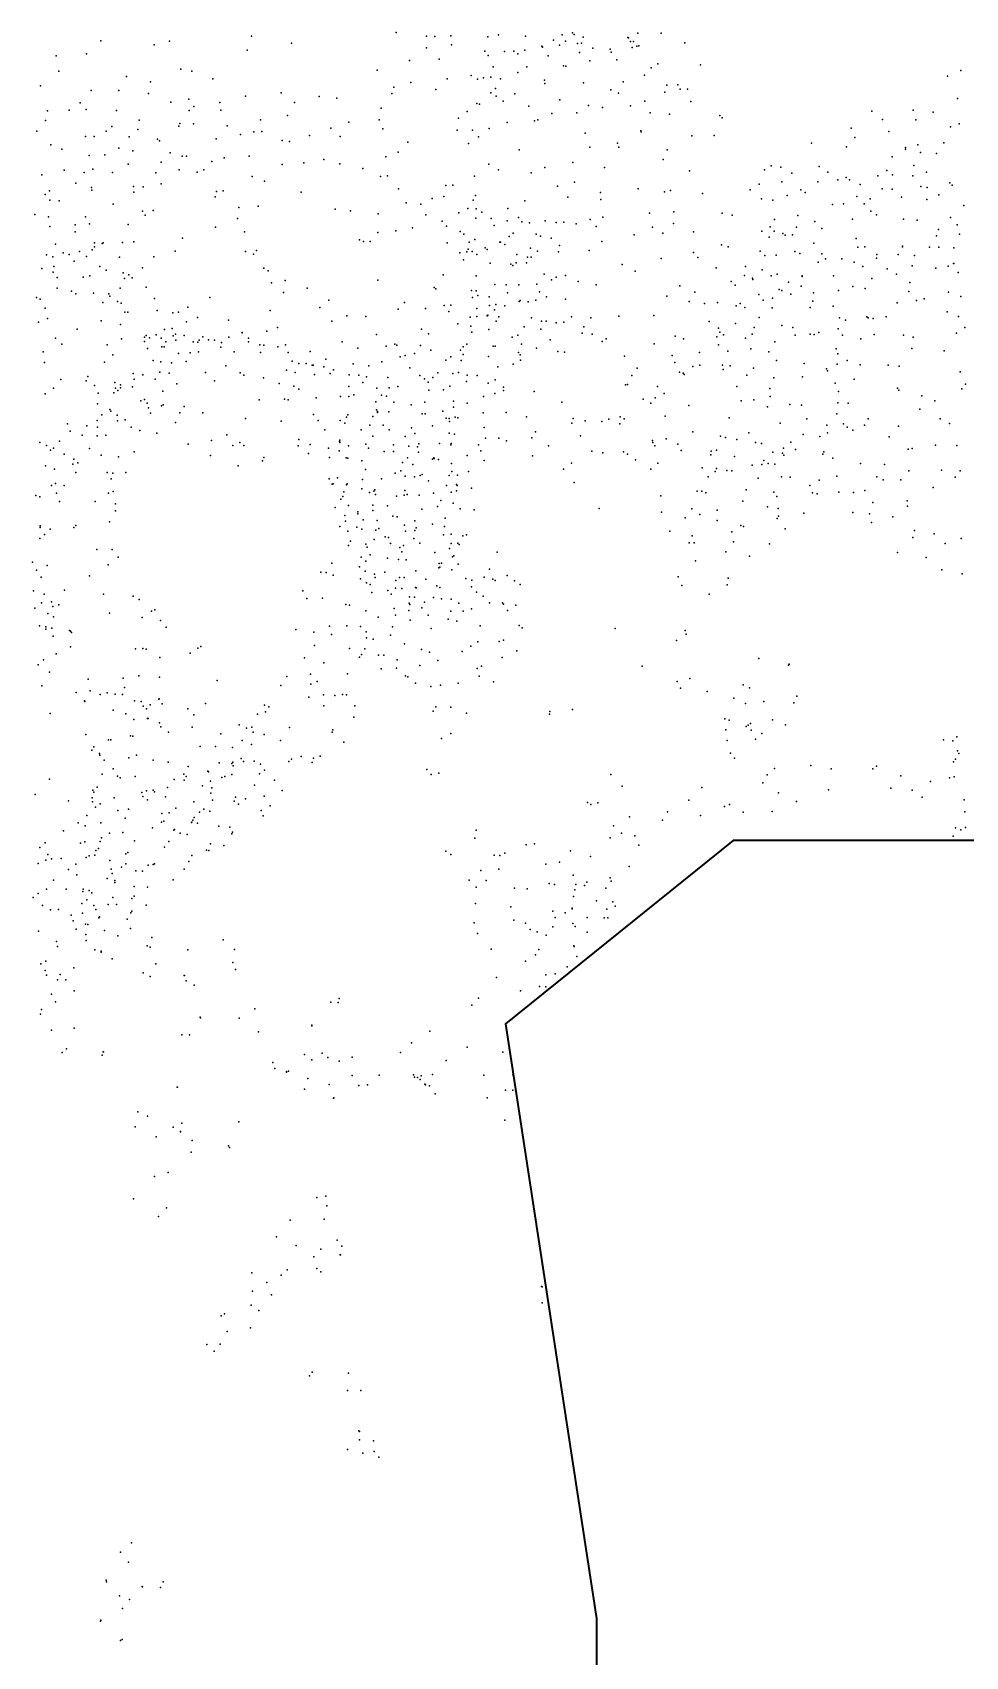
# Model space of a CAD drawing. Header units: millimetres. Extents: x -60275265 to 22802890, y -38578442 to 24337084.
# Drawn here: x 9820122 to 12418122, y -17916304 to -13394304 of the extents above; entities that cross this region are included whole.
import ezdxf

# ---------------------------------------------------------------- set-up
doc = ezdxf.new("R2010")
doc.units = ezdxf.units.MM
doc.header["$MEASUREMENT"] = 0
doc.layers.add('Outline', color=7, linetype='Continuous', true_color=0x000000)
doc.layers.add('particles', color=7, linetype='Continuous', true_color=0x000000)

msp = doc.modelspace()

# ---------------------------------------------------------------- linework, layer by layer
at = {"layer": 'Outline', "color": 3, "lineweight": 35, "true_color": 0x00ff00}
msp.add_lwpolyline([(13039331, -15644525), (11771230, -15644525), (11137351, -16154225), (11390938, -17810758), (11390938, -18320118), (9996120, -18575021), (9108430, -18320118), (9108430, -17173555), (7840611, -17045992), (7333096, -18065321), (7333096, -19467070), (7333096, -20358836), (6445571, -21505459), (5811691, -21887819), (4924165, -22014924), (3148832, -22014924), (2388023, -22014924), (1246851, -22397507)], dxfattribs=at)
at = {"layer": 'particles', "color": 93, "true_color": 0x67d435}
for p in [(10010622, -13417304), (10158622, -13428304), (10201622, -13418304), (10429622, -13404304), (10541622, -13424304), (10832622, -13394304), (10917622, -13404304), (10940622, -13405304), (10984622, -13403304), (10986622, -13428304), (11087622, -13406304), (11117622, -13401304), (11192622, -13404304), (11270622, -13415304), (11287622, -13429304), (11294622, -13401304), (11304622, -13418304), (11323622, -13395304), (11328622, -13400304), (11337622, -13425304), (11348622, -13424304), (11353622, -13407304), (11477622, -13408304), (11479622, -13409304), (11485622, -13419304), (11493622, -13419304), (11505622, -13396304), (11570622, -13396304), (11636622, -13423304), (9885622, -13459304), (9970622, -13453304), (10417622, -13443304), (10869622, -13472304), (10917622, -13437304), (10952622, -13468304), (11079622, -13446304), (11088622, -13458304), (11134622, -13447304), (11160622, -13446304), (11171622, -13453304), (11190622, -13443304), (11238622, -13432304), (11240622, -13435304), (11255622, -13459304), (11343622, -13450304), (11371622, -13473304), (11380622, -13438304), (11428622, -13440304), (11431622, -13449304), (11447622, -13470304), (11489622, -13436304), (11502622, -13432304), (11508622, -13431304), (9893622, -13502304), (10081622, -13517304), (10233622, -13496304), (10263622, -13502304), (10779622, -13499304), (11041622, -13514304), (11075622, -13520304), (11096622, -13518304), (11102622, -13490304), (11171622, -13505304), (11196622, -13490304), (11298622, -13487304), (11305622, -13488304), (11524622, -13513304), (11542622, -13492304), (11561622, -13481304), (11680622, -13484304), (12367622, -13516304), (12404622, -13500304), (9842622, -13543304), (9983622, -13556304), (10060622, -13556304), (10143622, -13564304), (10148622, -13531304), (10322622, -13523304), (10512622, -13562304), (10820622, -13564304), (10826622, -13546304), (10873622, -13533304), (10943622, -13553304), (10974622, -13523304), (11059622, -13524304), (11096622, -13562304), (11109622, -13550304), (11123622, -13523304), (11163622, -13565304), (11245622, -13527304), (11246622, -13536304), (11354622, -13534304), (11430622, -13554304), (11451622, -13563304), (11464622, -13531304), (11580622, -13560304), (11586622, -13541304), (11616622, -13540304), (11623622, -13552304), (11643622, -13552304), (9922622, -13610304), (9952622, -13590304), (9969622, -13608304), (10205622, -13588304), (10255622, -13580304), (10269622, -13600304), (10341622, -13589304), (10344622, -13610304), (10413622, -13571304), (10549622, -13589304), (10618622, -13572304), (10667622, -13577304), (10790622, -13605304), (11057622, -13592304), (11064622, -13594304), (11111622, -13571304), (11130622, -13585304), (11202622, -13599304), (11288622, -13582304), (11368622, -13597304), (11407622, -13603304), (11485622, -13598304), (11525622, -13585304), (11653622, -13586304), (12272622, -13610304), (12395622, -13578304), (9856622, -13639304), (9861622, -13612304), (10040622, -13656304), (10053622, -13611304), (10117622, -13638304), (10227622, -13655304), (10230622, -13647304), (10256622, -13611304), (10268622, -13648304), (10362622, -13654304), (10454622, -13637304), (10530622, -13625304), (10700622, -13644304), (10785622, -13637304), (11006622, -13633304), (11030622, -13614304), (11141622, -13645304), (11217622, -13640304), (11227622, -13637304), (11266622, -13620304), (11335622, -13618304), (11539622, -13618304), (11593622, -13621304), (11733622, -13625304), (11740622, -13632304), (12157622, -13613304), (12186622, -13636304), (12279622, -13637304), (12327622, -13616304), (12400622, -13648304), (9832622, -13669304), (9967622, -13684304), (9991622, -13684304), (10025622, -13669304), (10089622, -13685304), (10113622, -13664304), (10168622, -13691304), (10173622, -13696304), (10331622, -13690304), (10399622, -13678304), (10436622, -13671304), (10458622, -13670304), (10515622, -13695304), (10535622, -13698304), (10591622, -13681304), (10650622, -13660304), (10676622, -13684304), (10795622, -13662304), (10865622, -13699304), (11002622, -13666304), (11045622, -13666304), (11045622, -13666304), (11061622, -13685304), (11091622, -13661304), (11358622, -13674304), (11513622, -13668304), (11514622, -13671304), (11655622, -13682304), (11718622, -13681304), (12099622, -13660304), (12109622, -13686304), (12204622, -13670304), (12357622, -13701304), (12376622, -13657304), (9871622, -13707304), (9901622, -13719304), (9977622, -13737304), (10021622, -13735304), (10060622, -13716304), (10099622, -13724304), (10203622, -13729304), (10236622, -13738304), (10248622, -13738304), (10353622, -13743304), (10423622, -13738304), (10803622, -13740304), (10838622, -13727304), (11034622, -13703304), (11175622, -13721304), (11371622, -13713304), (11448622, -13702304), (11452622, -13713304), (11587622, -13721304), (11989622, -13702304), (12086622, -13712304), (12213622, -13740304), (12250622, -13714304), (12250622, -13719304), (12285622, -13707304), (12292622, -13728304), (12337622, -13731304), (9846622, -13790304), (9908622, -13777304), (9963622, -13784304), (9988622, -13775304), (10042622, -13784304), (10086622, -13761304), (10163622, -13785304), (10178622, -13755304), (10228622, -13776304), (10278622, -13783304), (10297622, -13776304), (10319622, -13753304), (10515622, -13762304), (10575622, -13757304), (10631622, -13748304), (10675622, -13760304), (10739622, -13773304), (11090622, -13761304), (11117622, -13776304), (11208622, -13785304), (11246622, -13770304), (11324622, -13756304), (11412622, -13770304), (11576622, -13748304), (11649622, -13779304), (11858622, -13776304), (11876622, -13765304), (11903622, -13769304), (11934622, -13786304), (12010622, -13767304), (12034622, -13783304), (12198622, -13778304), (12214622, -13790304), (12274622, -13764304), (12309622, -13783304), (9867622, -13835304), (9940622, -13814304), (9984622, -13826304), (9985622, -13833304), (10101622, -13823304), (10128622, -13824304), (10178622, -13815304), (10332622, -13837304), (10350622, -13835304), (10431622, -13795304), (10466622, -13808304), (10789622, -13795304), (10808622, -13793304), (10839622, -13829304), (10970622, -13820304), (10990622, -13819304), (11050622, -13794304), (11281622, -13822304), (11329622, -13811304), (11506622, -13829304), (11596622, -13834304), (11818622, -13832304), (11843622, -13816304), (11906622, -13810304), (11959622, -13832304), (12006622, -13810304), (12062622, -13804304), (12085622, -13798304), (12094622, -13804304), (12124622, -13817304), (12173622, -13793304), (12185622, -13829304), (12213622, -13830304), (12271622, -13793304), (12293622, -13823304), (12311622, -13826304), (12374622, -13813304), (12380622, -13819304), (9855622, -13845304), (9868622, -13861304), (9894622, -13863304), (10044622, -13872304), (10102622, -13839304), (10328622, -13852304), (10394622, -13881304), (10448622, -13878304), (10568622, -13839304), (10860622, -13868304), (10901622, -13872304), (10932622, -13856304), (10965622, -13851304), (11047622, -13861304), (11053622, -13848304), (11190622, -13863304), (11310622, -13853304), (11401622, -13840304), (11402622, -13859304), (11579622, -13838304), (11685622, -13842304), (11849622, -13857304), (11881622, -13861304), (11921622, -13848304), (11971622, -13840304), (12047622, -13873304), (12078622, -13871304), (12115622, -13851304), (12135622, -13871304), (12152622, -13857304), (12239622, -13853304), (12310622, -13859304), (12343622, -13846304), (12413622, -13876304), (9826622, -13901304), (9864622, -13907304), (9967622, -13907304), (9978622, -13927304), (10126622, -13892304), (10133622, -13903304), (10156622, -13890304), (10390622, -13912304), (10662622, -13886304), (10705622, -13891304), (10782622, -13899304), (10915622, -13902304), (10960622, -13919304), (11007622, -13896304), (11032622, -13884304), (11054622, -13911304), (11055622, -13885304), (11071622, -13894304), (11097622, -13912304), (11141622, -13918304), (11143622, -13884304), (11173622, -13909304), (11182622, -13921304), (11203622, -13924304), (11247622, -13918304), (11278622, -13923304), (11299622, -13922304), (11333622, -13927304), (11372622, -13915304), (11408622, -13908304), (11538622, -13897304), (11604622, -13926304), (11605622, -13893304), (11605622, -13893304), (11740622, -13897304), (11768622, -13903304), (11886622, -13915304), (11951622, -13904304), (11998622, -13920304), (12103622, -13914304), (12154622, -13892304), (12170622, -13902304), (12245622, -13914304), (12283622, -13917304), (12376622, -13909304), (9868622, -13934304), (9938622, -13930304), (9938622, -13949304), (10086622, -13929304), (10237622, -13967304), (10329622, -13936304), (10410622, -13949304), (10730622, -13971304), (10781622, -13951304), (10831622, -13946304), (10878622, -13938304), (10972622, -13933304), (11010622, -13948304), (11021622, -13956304), (11051622, -13970304), (11105622, -13931304), (11147622, -13962304), (11158622, -13953304), (11222622, -13956304), (11234622, -13961304), (11264622, -13967304), (11389622, -13934304), (11495622, -13957304), (11546622, -13936304), (11575622, -13953304), (11660622, -13949304), (11850622, -13947304), (11871622, -13964304), (11874622, -13935304), (11885622, -13947304), (11909622, -13954304), (11915622, -13958304), (11936622, -13957304), (11947622, -13936304), (12017622, -13940304), (12113622, -13968304), (12337622, -13960304), (12342622, -13943304), (12394622, -13930304), (12401622, -13956304), (9859622, -14013304), (9884622, -13983304), (9905622, -14008304), (9922622, -14012304), (9950622, -14004304), (9986622, -13999304), (9992622, -13980304), (9992622, -13991304), (10014622, -13982304), (10016622, -13980304), (10070622, -13979304), (10102622, -13977304), (10217622, -14003304), (10413622, -14004304), (10435622, -14011304), (10443622, -14001304), (10741622, -13976304), (10760622, -13976304), (10974622, -13980304), (11009622, -14008304), (11029622, -14005304), (11033622, -13997304), (11035622, -13978304), (11044622, -14004304), (11057622, -14012304), (11080622, -13994304), (11086622, -13998304), (11121622, -13978304), (11123622, -13978304), (11135622, -13984304), (11168622, -14012304), (11206622, -13995304), (11226622, -14003304), (11284622, -14005304), (11287622, -13987304), (11370622, -14001304), (11405622, -13976304), (11660622, -14007304), (11738622, -13985304), (11757622, -13991304), (11846622, -14003304), (11859622, -14015304), (11890622, -14014304), (11942622, -14004304), (11956622, -14009304), (11995622, -13981304), (12017622, -14010304), (12118622, -13992304), (12137622, -13991304), (12171622, -14012304), (12230622, -14012304), (12242622, -13989304), (12242622, -13991304), (12275622, -14015304), (12317622, -13992304), (12343622, -13992304), (12385622, -13994304), (9846622, -14051304), (9876622, -14019304), (9877622, -14061304), (9879622, -14046304), (9936622, -14031304), (9970622, -14018304), (10007622, -14046304), (10025622, -14056304), (10062622, -14020304), (10072622, -14063304), (10126622, -14049304), (10157622, -14019304), (10464622, -14050304), (10476622, -14058304), (11020622, -14027304), (11094622, -14036304), (11151622, -14039304), (11157622, -14043304), (11166622, -14035304), (11195622, -14035304), (11198622, -14020304), (11208622, -14020304), (11461622, -14040304), (11498622, -14059304), (11570622, -14023304), (11672622, -14021304), (11723622, -14049304), (11805622, -14046304), (11851622, -14055304), (12007622, -14034304), (12028622, -14024304), (12073622, -14024304), (12107622, -14034304), (12132622, -14046304), (12170622, -14022304), (12199622, -14052304), (12269622, -14044304), (12335622, -14050304), (12369622, -14045304), (12384622, -14037304), (12385622, -14037304), (12397622, -14062304), (9888622, -14076304), (9888622, -14106304), (9961622, -14075304), (9979622, -14072304), (10064622, -14106304), (10076622, -14079304), (10088622, -14069304), (10097622, -14077304), (10136622, -14103304), (10485622, -14091304), (10523622, -14085304), (10584622, -14106304), (10781622, -14084304), (10938622, -14104304), (10943622, -14108304), (10963622, -14069304), (11055622, -14072304), (11107622, -14096304), (11138622, -14097304), (11174622, -14097304), (11224622, -14095304), (11244622, -14067304), (11265622, -14083304), (11278622, -14075304), (11304622, -14071304), (11339622, -14087304), (11389622, -14097304), (11622622, -14099304), (11765622, -14087304), (11776622, -14098304), (11802622, -14071304), (11824622, -14078304), (11825622, -14082304), (11876622, -14072304), (11893622, -14067304), (11925622, -14089304), (11960622, -14100304), (11963622, -14072304), (11963622, -14073304), (12050622, -14072304), (12104622, -14101304), (12138622, -14107304), (12157622, -14079304), (12225622, -14067304), (12262622, -14090304), (9831622, -14132304), (9841622, -14137304), (9928622, -14114304), (9940622, -14122304), (9989622, -14120304), (10015622, -14146304), (10032622, -14122304), (10035622, -14128304), (10056622, -14143304), (10066622, -14148304), (10159622, -14135304), (10313622, -14132304), (10518622, -14118304), (10645622, -14139304), (10855622, -14146304), (10984622, -14153304), (11042622, -14112304), (11045622, -14132304), (11055622, -14113304), (11060622, -14126304), (11091622, -14130304), (11110622, -14151304), (11142622, -14119304), (11175622, -14143304), (11177622, -14140304), (11200622, -14144304), (11221622, -14139304), (11231622, -14116304), (11251622, -14130304), (11304622, -14137304), (11586622, -14128304), (11648622, -14143304), (11664622, -14117304), (11691622, -14149304), (11727622, -14146304), (11790622, -14149304), (11842622, -14124304), (11854622, -14139304), (11880622, -14134304), (11899622, -14110304), (11906622, -14112304), (11931622, -14123304), (11992622, -14142304), (11994622, -14119304), (12064622, -14112304), (12227622, -14147304), (12260622, -14115304), (12281622, -14140304), (12302622, -14136304), (12370622, -14117304), (12404622, -14129304), (9855622, -14162304), (9861622, -14190304), (10011622, -14197304), (10077622, -14173304), (10085622, -14173304), (10167622, -14168304), (10210622, -14175304), (10226622, -14173304), (10252622, -14159304), (10279622, -14188304), (10365622, -14195304), (10481622, -14168304), (10620622, -14160304), (10653622, -14198304), (10695622, -14183304), (10748622, -14185304), (10838622, -14164304), (10914622, -14163304), (10966622, -14154304), (10979622, -14171304), (11038622, -14187304), (11057622, -14163304), (11057622, -14185304), (11086622, -14183304), (11087622, -14181304), (11092622, -14154304), (11106622, -14166304), (11111622, -14198304), (11118622, -14186304), (11135622, -14155304), (11209622, -14189304), (11237622, -14198304), (11250622, -14198304), (11320622, -14186304), (11374622, -14189304), (11452622, -14184304), (11550622, -14182304), (11779622, -14155304), (11803622, -14160304), (11843622, -14188304), (11879622, -14161304), (11985622, -14160304), (12049622, -14156304), (12067622, -14189304), (12083622, -14195304), (12143622, -14186304), (12146622, -14189304), (12160622, -14190304), (12197622, -14186304), (12366622, -14172304), (12398622, -14185304), (9836622, -14201304), (9944622, -14220304), (10065622, -14207304), (10131622, -14242304), (10136622, -14238304), (10164622, -14236304), (10187622, -14221304), (10208622, -14218304), (10211622, -14239304), (10218622, -14234304), (10242622, -14238304), (10248622, -14200304), (10294622, -14241304), (10366622, -14242304), (10403622, -14229304), (10403622, -14230304), (10472622, -14226304), (10502622, -14215304), (10777622, -14235304), (10903622, -14220304), (10922622, -14233304), (11004622, -14205304), (11040622, -14212304), (11043622, -14228304), (11090622, -14221304), (11155622, -14242304), (11171622, -14237304), (11189622, -14214304), (11235622, -14220304), (11278622, -14202304), (11299622, -14201304), (11350622, -14231304), (11355622, -14214304), (11378622, -14234304), (11609622, -14240304), (11704622, -14199304), (11725622, -14241304), (11730622, -14217304), (11733622, -14228304), (11744622, -14236304), (11777622, -14204304), (11823622, -14234304), (11829622, -14215304), (11906622, -14210304), (11937622, -14215304), (11943622, -14237304), (11985622, -14234304), (11996622, -14235304), (12009622, -14229304), (12063622, -14219304), (12075622, -14237304), (12163622, -14235304), (12245622, -14237304), (12272622, -14242304), (12392622, -14231304), (12416622, -14215304), (9849622, -14283304), (9884622, -14245304), (9901622, -14262304), (10027622, -14264304), (10067622, -14247304), (10131622, -14254304), (10140622, -14274304), (10145622, -14244304), (10178622, -14245304), (10180622, -14269304), (10186622, -14269304), (10191622, -14255304), (10219622, -14251304), (10226622, -14288304), (10259622, -14286304), (10267622, -14255304), (10280622, -14256304), (10282622, -14283304), (10284622, -14251304), (10310622, -14250304), (10326622, -14251304), (10344622, -14270304), (10346622, -14257304), (10381622, -14283304), (10421622, -14245304), (10421622, -14255304), (10453622, -14264304), (10454622, -14285304), (10464622, -14265304), (10503622, -14269304), (10524622, -14264304), (10531622, -14285304), (10593622, -14282304), (10682622, -14255304), (10725622, -14273304), (10804622, -14267304), (10828622, -14262304), (10834622, -14265304), (10883622, -14288304), (10900622, -14266304), (10929622, -14279304), (11011622, -14279304), (11019622, -14269304), (11029622, -14262304), (11102622, -14267304), (11108622, -14267304), (11173622, -14285304), (11181622, -14262304), (11223622, -14273304), (11261622, -14250304), (11282622, -14282304), (11301622, -14284304), (11406622, -14254304), (11417622, -14247304), (11551622, -14261304), (11632622, -14247304), (11677622, -14285304), (11730622, -14264304), (11756622, -14281304), (11805622, -14245304), (11820622, -14275304), (11870622, -14283304), (11887622, -14255304), (12057622, -14275304), (12062622, -14289304), (12126622, -14247304), (12268622, -14274304), (12358622, -14280304), (9853622, -14313304), (10020622, -14312304), (10043622, -14292304), (10156622, -14307304), (10177622, -14311304), (10207622, -14314304), (10247622, -14310304), (10358622, -14322304), (10527622, -14334304), (10543622, -14309304), (10561622, -14316304), (10582622, -14316304), (10598622, -14320304), (10601622, -14320304), (10631622, -14325304), (10636622, -14304304), (10658622, -14333304), (10712622, -14317304), (10756622, -14322304), (10792622, -14311304), (10843622, -14297304), (10857622, -14293304), (10870622, -14328304), (10970622, -14306304), (10984622, -14297304), (11013622, -14307304), (11019622, -14291304), (11089622, -14296304), (11115622, -14325304), (11158622, -14318304), (11177622, -14292304), (11178622, -14306304), (11468622, -14295304), (11503622, -14329304), (11601622, -14293304), (11608622, -14313304), (11658622, -14324304), (11678622, -14320304), (11741622, -14320304), (11743622, -14332304), (11762622, -14322304), (11827622, -14329304), (11891622, -14307304), (11968622, -14316304), (12030622, -14331304), (12060622, -14318304), (12088622, -14307304), (12124622, -14319304), (12202622, -14320304), (12233622, -14323304), (9898622, -14360304), (9969622, -14364304), (9974622, -14352304), (9992622, -14377304), (10049622, -14369304), (10065622, -14375304), (10100622, -14344304), (10103622, -14359304), (10127622, -14347304), (10161622, -14359304), (10174622, -14340304), (10200622, -14343304), (10221622, -14372304), (10301622, -14341304), (10326622, -14364304), (10398622, -14342304), (10408622, -14348304), (10463622, -14356304), (10506622, -14371304), (10547622, -14379304), (10551622, -14341304), (10605622, -14346304), (10648622, -14344304), (10701622, -14347304), (10728622, -14348304), (10739622, -14369304), (10750622, -14353304), (10809622, -14355304), (10898622, -14349304), (10911622, -14358304), (10921622, -14368304), (10934622, -14355304), (10948622, -14342304), (10982622, -14379304), (10990622, -14344304), (11006622, -14341304), (11028622, -14366304), (11030622, -14348304), (11058622, -14349304), (11088622, -14370304), (11108622, -14361304), (11471622, -14375304), (11476622, -14374304), (11488622, -14349304), (11621622, -14340304), (11631622, -14343304), (11634622, -14346304), (11809622, -14348304), (11884622, -14356304), (11964622, -14353304), (12033622, -14336304), (12055622, -14370304), (12107622, -14359304), (12403622, -14339304), (12417622, -14373304), (9855622, -14400304), (9878622, -14384304), (10002622, -14398304), (10046622, -14397304), (10051622, -14384304), (10057622, -14391304), (10065622, -14383304), (10098622, -14381304), (10121622, -14420304), (10131622, -14416304), (10182622, -14393304), (10451622, -14417304), (10521622, -14415304), (10531622, -14417304), (10561622, -14387304), (10609622, -14411304), (10677622, -14408304), (10700622, -14380304), (10700622, -14408304), (10714622, -14403304), (10776622, -14422304), (10778622, -14384304), (10791622, -14404304), (10805622, -14407304), (10813622, -14383304), (10826622, -14423304), (10837622, -14380304), (10912622, -14423304), (10923622, -14390304), (10964622, -14389304), (10992622, -14421304), (11075622, -14408304), (11107622, -14399304), (11131622, -14382304), (11131622, -14391304), (11216622, -14394304), (11293622, -14423304), (11520622, -14415304), (11553622, -14411304), (11560622, -14380304), (11578622, -14399304), (11781622, -14380304), (11793622, -14420304), (11828622, -14417304), (11873622, -14385304), (11874622, -14408304), (12064622, -14394304), (12228622, -14384304), (12232622, -14390304), (12296622, -14406304), (12332622, -14420304), (12407622, -14386304), (10001622, -14428304), (10013622, -14459304), (10035622, -14444304), (10038622, -14448304), (10055622, -14460304), (10139622, -14426304), (10143622, -14439304), (10148622, -14454304), (10179622, -14434304), (10183622, -14431304), (10230622, -14453304), (10242622, -14435304), (10294622, -14453304), (10413622, -14469304), (10602622, -14458304), (10694622, -14465304), (10698622, -14459304), (10767622, -14463304), (10777622, -14445304), (10780622, -14449304), (10780622, -14452304), (10812622, -14450304), (10874622, -14431304), (10905622, -14456304), (10913622, -14456304), (10962622, -14448304), (10971622, -14468304), (10980622, -14469304), (10992622, -14437304), (10996622, -14465304), (11004622, -14467304), (11030622, -14426304), (11074622, -14453304), (11138622, -14452304), (11195622, -14464304), (11325622, -14469304), (11456622, -14464304), (11467622, -14470304), (11541622, -14426304), (11581622, -14462304), (11647622, -14433304), (11759622, -14467304), (11866622, -14436304), (11928622, -14430304), (11961622, -14432304), (11976622, -14470304), (12059622, -14456304), (12062622, -14425304), (12091622, -14426304), (12146622, -14470304), (12290622, -14443304), (12347622, -14470304), (9917622, -14484304), (9924622, -14504304), (9958622, -14515304), (9971622, -14489304), (10000622, -14474304), (10001622, -14493304), (10024622, -14515304), (10056622, -14475304), (10078622, -14473304), (10094622, -14493304), (10118622, -14502304), (10166622, -14510304), (10218622, -14480304), (10361622, -14514304), (10512622, -14476304), (10615622, -14474304), (10634622, -14500304), (10676622, -14474304), (10689622, -14482304), (10735622, -14500304), (10759622, -14487304), (10796622, -14487304), (10813622, -14500304), (10875622, -14495304), (10884622, -14511304), (10933622, -14489304), (10980622, -14510304), (10981622, -14477304), (10995622, -14512304), (11077622, -14494304), (11220622, -14506304), (11321622, -14482304), (11358622, -14475304), (11405622, -14477304), (11424622, -14471304), (11455622, -14484304), (11658622, -14506304), (11814622, -14509304), (11901622, -14482304), (11965622, -14513304), (12031622, -14487304), (12033622, -14509304), (12078622, -14484304), (12088622, -14493304), (12104622, -14501304), (12136622, -14487304), (12231622, -14490304), (12373622, -14483304), (9840622, -14536304), (9859622, -14544304), (9870622, -14557304), (9878622, -14551304), (9895622, -14532304), (9978622, -14552304), (10000622, -14517304), (10253622, -14540304), (10318622, -14530304), (10377622, -14544304), (10397622, -14536304), (10408622, -14544304), (10559622, -14545304), (10561622, -14527304), (10593622, -14541304), (10644622, -14551304), (10673622, -14559304), (10674622, -14533304), (10675622, -14529304), (10675622, -14536304), (10699622, -14545304), (10748622, -14540304), (10755622, -14551304), (10767622, -14518304), (10825622, -14542304), (10857622, -14519304), (10867622, -14546304), (10892622, -14548304), (10895622, -14539304), (10953622, -14538304), (10984622, -14542304), (10985622, -14538304), (11061622, -14542304), (11068622, -14559304), (11081622, -14524304), (11118622, -14524304), (11139622, -14531304), (11210622, -14523304), (11256622, -14545304), (11345622, -14517304), (11377622, -14560304), (11546622, -14530304), (11547622, -14536304), (11552622, -14545304), (11552622, -14545304), (11584622, -14525304), (11616622, -14540304), (11626622, -14558304), (11709622, -14560304), (11724622, -14557304), (11735622, -14518304), (11749622, -14522304), (11781622, -14527304), (11833622, -14536304), (11849622, -14538304), (11911622, -14551304), (11931622, -14535304), (11944622, -14555304), (12012622, -14519304), (12205622, -14520304), (12258622, -14554304), (12269622, -14552304), (12334622, -14543304), (12393622, -14544304), (9856622, -14601304), (9908622, -14568304), (9932622, -14596304), (9935622, -14582304), (9946622, -14592304), (10011622, -14571304), (10059622, -14576304), (10103622, -14562304), (10315622, -14572304), (10392622, -14601304), (10460622, -14587304), (10464622, -14577304), (10588622, -14566304), (10647622, -14577304), (10693622, -14578304), (10698622, -14579304), (10737622, -14587304), (10799622, -14561304), (10825622, -14561304), (10850622, -14591304), (10864622, -14578304), (10879622, -14597304), (10894622, -14563304), (10933622, -14582304), (10937622, -14578304), (10938622, -14580304), (10950622, -14583304), (10986622, -14594304), (11030622, -14572304), (11077622, -14586304), (11212622, -14573304), (11320622, -14593304), (11408622, -14564304), (11465622, -14562304), (11476622, -14568304), (11499622, -14584304), (11561622, -14593304), (11708622, -14570304), (11774622, -14575304), (11823622, -14599304), (11850622, -14597304), (11856622, -14586304), (11868622, -14594304), (11881622, -14563304), (11887622, -14596304), (11908622, -14565304), (11912622, -14571304), (12020622, -14568304), (12023622, -14562304), (12048622, -14579304), (12125622, -14594304), (12192622, -14597304), (9881622, -14610304), (9884622, -14650304), (9940622, -14619304), (10027622, -14619304), (10039622, -14637304), (10043622, -14621304), (10079622, -14619304), (10646622, -14637304), (10669622, -14634304), (10738622, -14639304), (10747622, -14611304), (10791622, -14637304), (10829622, -14621304), (10845622, -14615304), (10857622, -14629304), (10883622, -14631304), (10899622, -14628304), (10905622, -14625304), (10922622, -14642304), (10980622, -14628304), (10987622, -14616304), (11003622, -14627304), (11034622, -14616304), (11298622, -14610304), (11328622, -14647304), (11541622, -14610304), (11684622, -14606304), (11701622, -14631304), (11720622, -14616304), (11724622, -14608304), (11753622, -14614304), (11767622, -14615304), (11840622, -14635304), (11905622, -14631304), (11929622, -14632304), (12010622, -14641304), (12059622, -14629304), (12171622, -14631304), (12188622, -14640304), (12237622, -14640304), (12260622, -14615304), (12351622, -14613304), (12389622, -14632304), (12403622, -14615304), (9829622, -14683304), (9840622, -14687304), (9872622, -14655304), (9886622, -14677304), (9908622, -14655304), (10031622, -14677304), (10044622, -14672304), (10654622, -14652304), (10657622, -14651304), (10678622, -14693304), (10684622, -14686304), (10686622, -14673304), (10694622, -14654304), (10696622, -14651304), (10737622, -14665304), (10758622, -14675304), (10770622, -14671304), (10773622, -14667304), (10775622, -14680304), (10833622, -14685304), (10854622, -14682304), (10856622, -14669304), (10863622, -14680304), (10896622, -14682304), (10936622, -14677304), (10972622, -14655304), (10985622, -14674304), (11000622, -14653304), (11000622, -14670304), (11002622, -14655304), (11042622, -14663304), (11569622, -14684304), (11670622, -14671304), (11683622, -14671304), (11694622, -14676304), (11807622, -14667304), (11884622, -14674304), (11892622, -14686304), (11984622, -14655304), (11991622, -14676304), (12004622, -14679304), (12065622, -14674304), (12106622, -14675304), (12137622, -14669304), (12327622, -14661304), (9895622, -14700304), (9994622, -14700304), (10051622, -14706304), (10051622, -14726304), (10662622, -14717304), (10689622, -14739304), (10699622, -14711304), (10725622, -14729304), (10725622, -14734304), (10767622, -14710304), (10767622, -14725304), (10808622, -14712304), (10823622, -14741304), (10904622, -14721304), (10947622, -14714304), (10957622, -14697304), (10991622, -14705304), (11010622, -14720304), (11049622, -14723304), (11397622, -14719304), (11571622, -14730304), (11655622, -14720304), (11678622, -14736304), (11726622, -14724304), (11797622, -14699304), (11866622, -14715304), (11896622, -14719304), (11897622, -14741304), (11967622, -14732304), (12104622, -14731304), (12150622, -14734304), (12159622, -14703304), (12255622, -14698304), (12256622, -14713304), (9841622, -14768304), (9841622, -14772304), (9869622, -14777304), (9935622, -14772304), (9940622, -14767304), (10034622, -14757304), (10675622, -14770304), (10691622, -14755304), (10698622, -14783304), (10723622, -14771304), (10737622, -14777304), (10740622, -14751304), (10776622, -14780304), (10779622, -14753304), (10784622, -14775304), (10835622, -14743304), (10855622, -14766304), (10858622, -14783304), (10884622, -14754304), (10884622, -14781304), (10888622, -14773304), (10933622, -14763304), (10967622, -14770304), (10969622, -14746304), (11594622, -14783304), (11637622, -14745304), (11726622, -14753304), (11767622, -14784304), (11792622, -14767304), (11799622, -14770304), (11893622, -14747304), (11915622, -14776304), (12156622, -14758304), (12215622, -14743304), (12275622, -14781304), (9840622, -14803304), (9853622, -14792304), (10699622, -14822304), (10705622, -14810304), (10748622, -14819304), (10751622, -14827304), (10771622, -14806304), (10802622, -14798304), (10811622, -14800304), (10816622, -14817304), (10842622, -14828304), (10853622, -14822304), (10881622, -14803304), (10898622, -14816304), (10964622, -14793304), (10981622, -14831304), (10985622, -14791304), (10985622, -14817304), (11004622, -14816304), (11008622, -14820304), (11018622, -14796304), (11028622, -14793304), (11648622, -14815304), (11656622, -14796304), (11662622, -14815304), (11771622, -14812304), (11872622, -14818304), (12271622, -14800304), (12330622, -14790304), (12361622, -14817304), (12405622, -14803304), (9820622, -14869304), (9999622, -14834304), (10030622, -14876304), (10041622, -14834304), (10058622, -14855304), (10653622, -14872304), (10735622, -14855304), (10748622, -14866304), (10760622, -14848304), (10808622, -14858304), (10839622, -14861304), (10848622, -14840304), (10860622, -14862304), (10940622, -14842304), (10952622, -14873304), (10958622, -14872304), (10989622, -14854304), (10993622, -14851304), (11005622, -14874304), (11113622, -14841304), (11666622, -14865304), (11750622, -14840304), (11816622, -14852304), (12228622, -14842304), (12308622, -14856304), (9831622, -14891304), (9844622, -14911304), (9860622, -14878304), (9978622, -14907304), (10622622, -14897304), (10637622, -14898304), (10657622, -14905304), (10730622, -14882304), (10733622, -14915304), (10746622, -14894304), (10772622, -14902304), (10774622, -14912304), (10801622, -14897304), (10831622, -14920304), (10841622, -14912304), (10854622, -14912304), (10887622, -14893304), (10915622, -14916304), (10951622, -14885304), (10954622, -14883304), (10987622, -14890304), (11026622, -14914304), (11043622, -14919304), (11077622, -14911304), (11092622, -14888304), (11101622, -14916304), (11108622, -14920304), (11141622, -14906304), (11162622, -14921304), (11617622, -14910304), (11757622, -14913304), (12352622, -14890304), (12408622, -14901304), (9822622, -14949304), (9852622, -14958304), (9909622, -14947304), (10017622, -14958304), (10100622, -14964304), (10572622, -14949304), (10750622, -14926304), (10760622, -14931304), (10764622, -14953304), (10809622, -14948304), (10818622, -14958304), (10830622, -14941304), (10848622, -14942304), (10869622, -14965304), (10883622, -14966304), (10886622, -14939304), (10888622, -14940304), (10936622, -14967304), (10945622, -14935304), (10954622, -14939304), (11042622, -14938304), (11056622, -14952304), (11074622, -14964304), (11177622, -14931304), (11628622, -14934304), (11704622, -14958304), (11754622, -14932304), (9826622, -14997304), (9845622, -14982304), (9862622, -15012304), (9872622, -14979304), (9876622, -14992304), (9893622, -14988304), (10034622, -15011304), (10117622, -14973304), (10151622, -15005304), (10160622, -15002304), (10583622, -14970304), (10627622, -14969304), (10692622, -14987304), (10702622, -14989304), (10748622, -15004304), (10827622, -14998304), (10867622, -15003304), (10868622, -14983304), (10870622, -14987304), (10904622, -14996304), (10911622, -14980304), (10958622, -14971304), (10984622, -15005304), (10985622, -14972304), (11007622, -14983304), (11019622, -15005304), (11042622, -14999304), (11092622, -14982304), (11128622, -14982304), (11131622, -14986304), (11142622, -15003304), (11165622, -14989304), (9839622, -15046304), (9857622, -15049304), (9857622, -15055304), (9873622, -15053304), (9878622, -15021304), (10125622, -15023304), (10176622, -15031304), (10192622, -15050304), (10553622, -15056304), (10647622, -15047304), (10695622, -15046304), (10733622, -15048304), (10782622, -15022304), (10822622, -15049304), (10830622, -15016304), (10871622, -15030304), (10921622, -15016304), (10930622, -15054304), (10977622, -15028304), (11001622, -15033304), (11066622, -15046304), (11175622, -15045304), (11183622, -15052304), (11442622, -15054304), (9877622, -15075304), (9923622, -15059304), (9925622, -15061304), (9928622, -15065304), (10603622, -15064304), (10605622, -15101304), (10652622, -15070304), (10749622, -15063304), (10750622, -15080304), (10768622, -15083304), (10816622, -15072304), (10855622, -15096304), (11040622, -15103304), (11060622, -15091304), (11119622, -15090304), (11131622, -15086304), (11613622, -15087304), (11637622, -15059304), (11640622, -15069304), (9850622, -15141304), (9885622, -15124304), (9925622, -15105304), (10106622, -15110304), (10127622, -15109304), (10136622, -15111304), (10174622, -15134304), (10259622, -15122304), (10280622, -15108304), (10288622, -15104304), (10577622, -15135304), (10702622, -15109304), (10730622, -15133304), (10736622, -15126304), (10745622, -15110304), (10783622, -15128304), (10798622, -15128304), (10835622, -15141304), (10903622, -15112304), (10925622, -15119304), (10948622, -15143304), (11016622, -15118304), (11127622, -15134304), (11168622, -15116304), (11842622, -15137304), (9835622, -15155304), (9867622, -15175304), (10072622, -15192304), (10116622, -15185304), (10173622, -15189304), (10528622, -15187304), (10594622, -15181304), (10631622, -15149304), (10697622, -15180304), (10790622, -15166304), (10833622, -15164304), (10858622, -15185304), (10865622, -15188304), (10898622, -15157304), (11058622, -15165304), (11063622, -15186304), (11070622, -15158304), (11517622, -15158304), (11650622, -15193304), (11925622, -15156304), (11926622, -15153304), (9846622, -15213304), (9941622, -15232304), (9975622, -15195304), (9980622, -15227304), (10008622, -15237304), (10027622, -15233304), (10050622, -15236304), (10070622, -15237304), (10076622, -15218304), (10334622, -15198304), (10511622, -15212304), (10595622, -15209304), (10612622, -15201304), (10630622, -15238304), (10683622, -15237304), (10694622, -15238304), (10886622, -15206304), (10929622, -15215304), (10956622, -15211304), (11005622, -15206304), (11103622, -15202304), (11615622, -15201304), (11624622, -15220304), (11698622, -15229304), (11798622, -15210304), (11816622, -15219304), (9964622, -15255304), (9965622, -15257304), (10044622, -15281304), (10104622, -15255304), (10122622, -15257304), (10128622, -15270304), (10137622, -15277304), (10147622, -15266304), (10171622, -15250304), (10172622, -15249304), (10181622, -15263304), (10252622, -15277304), (10301622, -15262304), (10466622, -15267304), (10478622, -15272304), (10589622, -15245304), (10631622, -15269304), (10661622, -15240304), (10717622, -15269304), (10935622, -15284304), (10943622, -15272304), (10984622, -15273304), (11323622, -15279304), (11772622, -15248304), (11805622, -15262304), (11856622, -15257304), (11939622, -15261304), (11948622, -15242304), (9869622, -15290304), (10079622, -15291304), (10102622, -15307304), (10140622, -15304304), (10142622, -15304304), (10173622, -15316304), (10177622, -15327304), (10264622, -15328304), (10269622, -15294304), (10395622, -15322304), (10430622, -15328304), (10446622, -15292304), (10468622, -15286304), (10535622, -15329304), (10714622, -15300304), (11028622, -15289304), (11259622, -15292304), (11260622, -15285304), (11747622, -15305304), (11759622, -15309304), (11807622, -15326304), (11812622, -15323304), (11819622, -15318304), (11880622, -15308304), (11916622, -15322304), (9968622, -15349304), (10031622, -15364304), (10038622, -15364304), (10092622, -15352304), (10099622, -15353304), (10198622, -15342304), (10344622, -15347304), (10403622, -15365304), (10415622, -15331304), (10434622, -15342304), (10465622, -15349304), (10510622, -15365304), (10654622, -15342304), (10656622, -15336304), (10686622, -15370304), (10958622, -15360304), (10984622, -15346304), (11750622, -15336304), (11754622, -15365304), (11821622, -15337304), (11833622, -15362304), (11850622, -15346304), (12356622, -15364304), (12382622, -15366304), (12393622, -15355304), (9985622, -15392304), (9990622, -15383304), (10006622, -15402304), (10007622, -15406304), (10088622, -15414304), (10109622, -15406304), (10286622, -15382304), (10329622, -15382304), (10376622, -15385304), (10401622, -15416304), (10429622, -15377304), (10541622, -15417304), (10568622, -15410304), (10602622, -15415304), (10621622, -15409304), (11763622, -15401304), (11774622, -15415304), (12390622, -15417304), (12395622, -15394304), (12399622, -15402304), (10014622, -15459304), (10019622, -15420304), (10044622, -15444304), (10156622, -15420304), (10197622, -15426304), (10241622, -15459304), (10253622, -15438304), (10308622, -15451304), (10310622, -15453304), (10339622, -15428304), (10375622, -15429304), (10375622, -15460304), (10377622, -15426304), (10378622, -15436304), (10407622, -15424304), (10437622, -15423304), (10452622, -15458304), (10454622, -15431304), (10466622, -15448304), (10533622, -15424304), (10598622, -15427304), (10918622, -15446304), (10930622, -15460304), (10951622, -15456304), (11430622, -15460304), (11865622, -15461304), (11886622, -15443304), (11987622, -15435304), (12043622, -15444304), (12159622, -15444304), (12170622, -15437304), (12237622, -15464304), (12384622, -15425304), (9867622, -15473304), (9988622, -15504304), (9990622, -15509304), (10000622, -15495304), (10056622, -15465304), (10064622, -15469304), (10105622, -15466304), (10124622, -15510304), (10137622, -15506304), (10156622, -15504304), (10159622, -15508304), (10195622, -15496304), (10214622, -15474304), (10242622, -15476304), (10247622, -15466304), (10293622, -15492304), (10315622, -15479304), (10319622, -15497304), (10347622, -15468304), (10355622, -15466304), (10438622, -15490304), (10493622, -15476304), (10515622, -15505304), (11461622, -15493304), (11683622, -15496304), (11853622, -15483304), (12036622, -15503304), (12210622, -15498304), (12269622, -15504304), (12320622, -15480304), (12373622, -15469304), (12386622, -15467304), (9827622, -15516304), (9920622, -15533304), (9986622, -15525304), (9987622, -15536304), (9995622, -15551304), (10008622, -15542304), (10047622, -15525304), (10127622, -15521304), (10140622, -15531304), (10190622, -15522304), (10219622, -15554304), (10269622, -15536304), (10316622, -15512304), (10321622, -15532304), (10381622, -15534304), (10385622, -15523304), (10393622, -15543304), (10413622, -15528304), (10465622, -15520304), (10481622, -15547304), (11365622, -15538304), (11374622, -15544304), (11394622, -15539304), (11647622, -15532304), (11746622, -15549304), (11760622, -15544304), (11897622, -15511304), (11947622, -15535304), (12297622, -15523304), (12414622, -15531304), (9947622, -15595304), (9971622, -15574304), (10010622, -15595304), (10057622, -15560304), (10078622, -15582304), (10087622, -15557304), (10179622, -15593304), (10180622, -15569304), (10185622, -15590304), (10200622, -15567304), (10262622, -15594304), (10263622, -15593304), (10266622, -15587304), (10270622, -15580304), (10279622, -15596304), (10285622, -15565304), (10297622, -15557304), (10313622, -15562304), (10456622, -15560304), (10462622, -15575304), (11482622, -15578304), (11574622, -15587304), (11588622, -15564304), (11680622, -15574304), (11798622, -15565304), (11879622, -15563304), (12416622, -15564304), (9906622, -15617304), (9966622, -15603304), (10012622, -15636304), (10034622, -15623304), (10071622, -15622304), (10104622, -15645304), (10154622, -15609304), (10213622, -15615304), (10215622, -15613304), (10231622, -15623304), (10250622, -15627304), (10338622, -15604304), (10369622, -15607304), (10375622, -15625304), (10376622, -15621304), (11051622, -15637304), (11055622, -15615304), (11428622, -15636304), (11437622, -15603304), (11460622, -15623304), (11497622, -15631304), (11497622, -15631304), (12383622, -15632304), (12390622, -15609304), (12404622, -15614304), (12417622, -15608304), (9840622, -15663304), (9855622, -15650304), (9862622, -15683304), (9953622, -15651304), (9965622, -15648304), (9969622, -15691304), (9977622, -15687304), (9993622, -15685304), (9996622, -15672304), (10003622, -15666304), (10008622, -15647304), (10079622, -15681304), (10085622, -15677304), (10187622, -15662304), (10199622, -15647304), (10263622, -15686304), (10304622, -15671304), (10311622, -15672304), (10315622, -15653304), (10352622, -15658304), (10970622, -15674304), (10984622, -15683304), (11105622, -15685304), (11121622, -15686304), (11135622, -15679304), (11194622, -15656304), (11217622, -15653304), (11318622, -15673304), (11373622, -15688304), (11508622, -15657304), (9835622, -15708304), (9857622, -15699304), (9872622, -15695304), (9899622, -15694304), (9920622, -15725304), (9940622, -15710304), (10035622, -15700304), (10039622, -15724304), (10041622, -15736304), (10067622, -15718304), (10079622, -15709304), (10107622, -15728304), (10126622, -15729304), (10142622, -15713304), (10156622, -15711304), (10159622, -15709304), (10242622, -15724304), (10255622, -15702304), (11068622, -15727304), (11118622, -15724304), (11249622, -15710304), (11287622, -15704304), (11481622, -15716304), (9859622, -15779304), (9878622, -15754304), (9913622, -15779304), (9943622, -15739304), (9961622, -15779304), (10027622, -15750304), (10049622, -15755304), (10049622, -15761304), (10103622, -15772304), (10140622, -15774304), (10211622, -15753304), (11035622, -15754304), (11055622, -15774304), (11083622, -15755304), (11162622, -15777304), (11197622, -15778304), (11258622, -15764304), (11273622, -15766304), (11325622, -15740304), (11330622, -15781304), (11332622, -15766304), (11357622, -15769304), (11363622, -15760304), (11416622, -15777304), (11428622, -15748304), (11431622, -15757304), (9821622, -15803304), (9835622, -15791304), (9847622, -15825304), (9957622, -15819304), (9960622, -15786304), (9971622, -15809304), (9977622, -15783304), (9985622, -15790304), (9990622, -15825304), (10030622, -15822304), (10043622, -15803304), (10053622, -15822304), (10096622, -15805304), (10103622, -15799304), (10136622, -15824304), (11053622, -15819304), (11326622, -15800304), (11390622, -15812304), (11435622, -15815304), (9870622, -15837304), (9892622, -15836304), (9927622, -15852304), (9933622, -15868304), (9959622, -15846304), (9996622, -15836304), (10004622, -15859304), (10006622, -15856304), (10083622, -15863304), (10093622, -15845304), (10096622, -15841304), (11151622, -15829304), (11160622, -15866304), (11268622, -15841304), (11275622, -15858304), (11303622, -15845304), (11322622, -15832304), (11322622, -15834304), (11364622, -15858304), (11411622, -15859304), (11419622, -15835304), (11422622, -15859304), (11442622, -15827304), (9836622, -15896304), (9941622, -15891304), (9967622, -15877304), (9968622, -15906304), (9974622, -15878304), (10020622, -15894304), (10057622, -15909304), (10092622, -15889304), (10152622, -15914304), (11049622, -15873304), (11059622, -15903304), (11192622, -15874304), (11205622, -15892304), (11225622, -15898304), (11250622, -15907304), (11268622, -15884304), (11324622, -15875304), (11331622, -15883304), (11364622, -15899304), (9886622, -15925304), (9889622, -15939304), (9969622, -15922304), (9993622, -15948304), (10011622, -15952304), (10011622, -15955304), (10139622, -15937304), (10147622, -15941304), (10252622, -15948304), (10350622, -15920304), (10382622, -15947304), (11097622, -15946304), (11220622, -15962304), (11229622, -15947304), (11327622, -15937304), (11328622, -15939304), (9843622, -15987304), (9855622, -16006304), (9857622, -15980304), (9935622, -15998304), (10041622, -15973304), (10163622, -15987304), (10377622, -15984304), (10385622, -16003304), (11192622, -15980304), (11308622, -15996304), (11335622, -15967304), (9859622, -16019304), (9889622, -16032304), (9897622, -16017304), (9912622, -16032304), (10128622, -16012304), (10147622, -16023304), (10242622, -16020304), (10243622, -16020304), (10247622, -16035304), (10270622, -16047304), (11112622, -16025304), (11231622, -16050304), (11249622, -16018304), (11249622, -16051304), (11275622, -16015304), (9872622, -16072304), (9884622, -16093304), (9936622, -16062304), (10650622, -16094304), (10671622, -16095304), (10673622, -16084304), (11061622, -16083304), (11178622, -16062304), (9842622, -16127304), (9845622, -16114304), (10286622, -16136304), (10287622, -16138304), (10395622, -16139304), (10439622, -16113304), (11043622, -16102304), (9872622, -16172304), (9936622, -16166304), (10235622, -16185304), (10257622, -16185304), (10449622, -16177304), (10597622, -16158304), (10597622, -16160304), (10926622, -16175304), (9914622, -16224304), (10016622, -16232304), (10017622, -16232304), (10875622, -16207304), (11030622, -16219304), (11129622, -16233304), (9902622, -16234304), (10014622, -16242304), (10489622, -16262304), (10577622, -16240304), (10597622, -16255304), (10626622, -16236304), (10642622, -16248304), (10673622, -16258304), (10710622, -16247304), (10844622, -16234304), (10971622, -16256304), (10494622, -16279304), (10527622, -16287304), (10527622, -16289304), (10532622, -16286304), (10586622, -16307304), (10646622, -16323304), (10710622, -16298304), (10752622, -16324304), (10785622, -16297304), (10880622, -16296304), (10883622, -16303304), (10892622, -16304304), (10899622, -16309304), (10902622, -16299304), (10912622, -16322304), (10914622, -16324304), (10933622, -16295304), (11076622, -16297304), (11157622, -16296304), (10222622, -16331304), (10223622, -16331304), (10577622, -16336304), (10658622, -16361304), (10659622, -16360304), (10728622, -16326304), (10925622, -16327304), (10941622, -16349304), (11086622, -16360304), (11137622, -16339304), (11157622, -16339304), (10113622, -16399304), (10140622, -16411304), (10105622, -16441304), (10211622, -16442304), (10232622, -16454304), (10232622, -16455304), (10235622, -16431304), (10394622, -16427304), (11135622, -16423304), (10164622, -16469304), (10264622, -16479304), (10365622, -16494304), (10368622, -16499304), (10261622, -16512304), (10159622, -16579304), (10197622, -16568304), (10611622, -16638304), (10636622, -16634304), (10101622, -16642304), (10193622, -16667304), (10639622, -16661304), (10170622, -16691304), (10537622, -16701304), (10632622, -16698304), (10499622, -16747304), (10554622, -16772304), (10668622, -16757304), (10681622, -16773304), (10603622, -16803304), (10622622, -16782304), (10676622, -16798304), (10677622, -16798304), (10430622, -16848304), (10512622, -16854304), (10529622, -16839304), (10611622, -16836304), (10622622, -16845304), (10432622, -16899304), (10472622, -16875304), (10485622, -16909304), (11237622, -16886304), (11239622, -16887304), (10428622, -16938304), (10450622, -16953304), (11239622, -16931304), (10345622, -16967304), (10354622, -16962304), (10427622, -17001304), (10305622, -17047304), (10342622, -17046304), (10362622, -17011304), (10325622, -17066304), (10591622, -17134304), (10598622, -17124304), (10699622, -17127304), (10697622, -17175304), (10734622, -17175304), (10728622, -17288304), (10730622, -17289304), (10730622, -17313304), (10769622, -17315304), (10697622, -17340304), (10739622, -17350304), (10771622, -17345304), (10784622, -17361304), (10065622, -17625304), (10095622, -17599304), (10087622, -17653304), (10025622, -17703304), (10026622, -17708304), (10125622, -17721304), (10126622, -17722304), (10176622, -17724304), (10183622, -17708304), (10062622, -17747304), (10090622, -17757304), (10010622, -17815304), (10070622, -17782304), (10009622, -17818304), (10065622, -17871304), (10069622, -17869304)]:
    msp.add_point(p, dxfattribs=at)

doc.saveas('drawing.dxf')
